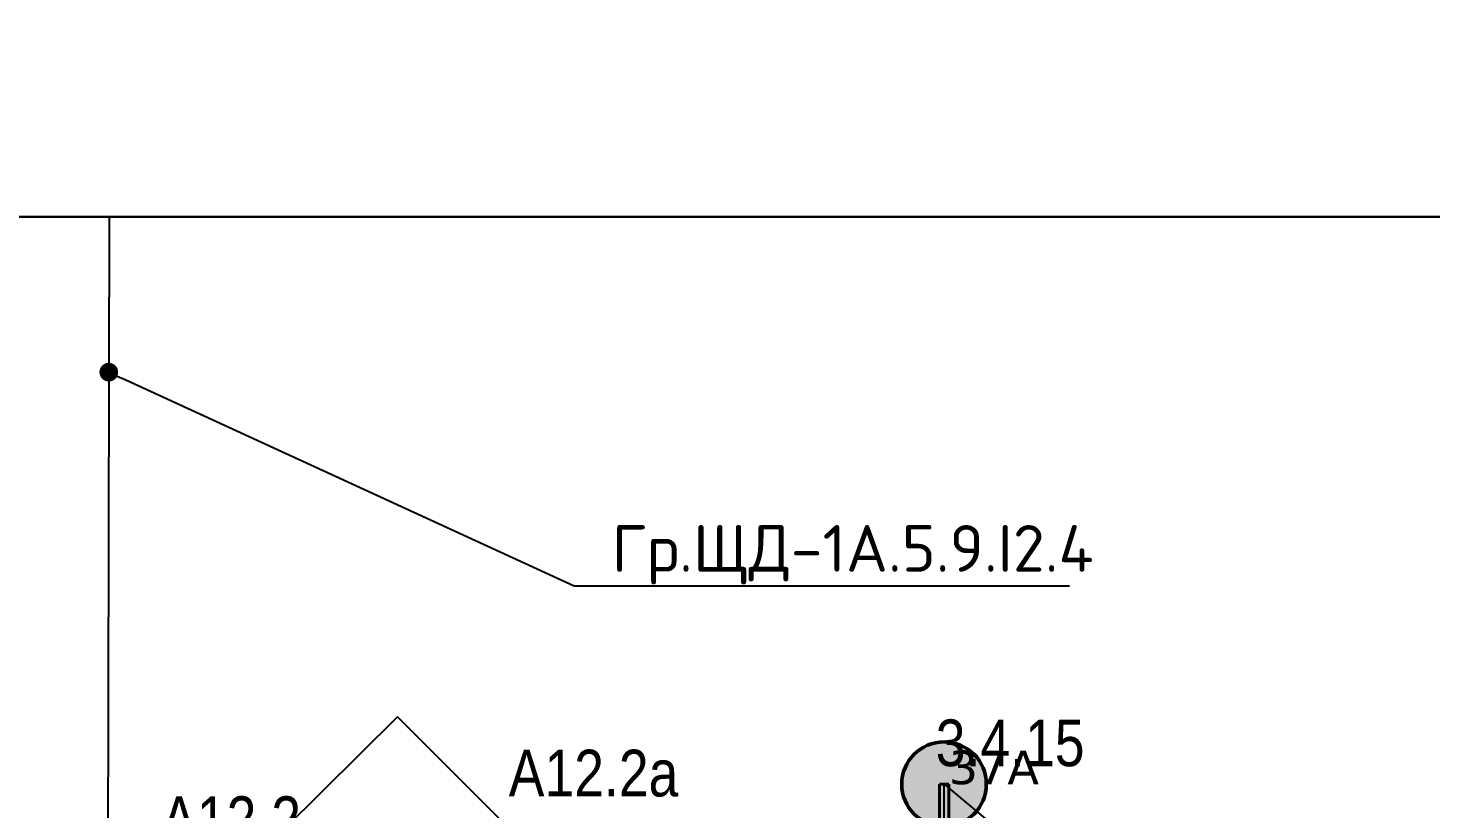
# Model space of a CAD drawing. Header units: millimetres. Extents: x -243740 to 150609, y -473655 to -165121.
# Drawn here: x -179916 to -172409, y -389830 to -385648 of the extents above; entities that cross this region are included whole.
import ezdxf
from ezdxf import colors
from ezdxf.entities.mleader import LeaderData, LeaderLine
from ezdxf.enums import TextEntityAlignment as Align
from ezdxf.math import Vec2, Vec3

# ---------------------------------------------------------------- set-up
doc = ezdxf.new("R2010")
doc.units = ezdxf.units.MM
for name, color, linetype in [('_HMI', 6, 'Continuous'), ('_Гр.ЩД-1А.5.9.I2.1', 6, 'Continuous'), ('_Гр.ЩД-1А.5.9.I2.2', 6, 'Continuous'), ('_Гр.ЩД-1А.5.9.I2.3', 6, 'Continuous'), ('_Гр.ЩД-1А.5.9.I2.4', 6, 'Continuous')]:
    doc.layers.add(name, color=color, linetype=linetype)
for name, color, linetype, lineweight in [('_освещение_dali', 3, 'Continuous', 50), ('Аварийное_овещение', 1, 'Continuous', 30), ('Освещение', 5, 'Continuous', 30)]:
    doc.layers.add(name, color=color, linetype=linetype, lineweight=lineweight)
doc.layers.add('DLX_FL2_LUM 17', color=7, linetype='Continuous', lineweight=40, true_color=0xfa2205)
doc.styles.add('Arial Narrow_6', font='ARIALN.TTF', dxfattribs={"height": 193.245432})
doc.styles.add('ISOCPEUR', font='isocpeur.ttf')
doc.styles.get("Standard").update_dxf_attribs({"font": 'ARIALN.TTF'})
doc.styles.add('TableTextStyle', font='')
doc.styles.get('TableTextStyle').set_extended_font_data('VERDANA.TTF')
doc.linetypes.add('Truba', pattern='A,3e-05,[4,MSH_7,S=1,R=0,X=0,Y=0],-3.022072', length=3.022102)

# ---------------------------------------------------------------- blocks, each defined once
blk = doc.blocks.new('A$Caabd1818')
at = {"layer": 'DLX_FL2_LUM 17'}
for points in [[(-179009.2, 5902.4, 0), (-179009.2, 7824.4, 0)], [(-179009.2, 7824.4, 0), (-179009.2, 7824.4, 0)], [(-179009.2, 7824.4, 0), (-179009.2, 5902.4, 0)], [(-179009.2, 7824.4, 0), (-178959.2, 7824.4, 0)], [(-178959.2, 7824.4, 0), (-179009.2, 7824.4, 0)], [(-179009.2, 7824.4, 0), (-179009.2, 7824.4, 0)], [(-178959.2, 7824.4, 0), (-179009.2, 7824.4, 0)], [(-179009.2, 7824.4, 0), (-179009.2, 5902.4, 0)], [(-179009.2, 5902.4, 0), (-179009.2, 7824.4, 0)], [(-179009.2, 7824.4, 0), (-178959.2, 7824.4, 0)], [(-178959.2, 7824.4, 0), (-178959.2, 7824.4, 0)], [(-178959.2, 7824.4, 0), (-178959.2, 5902.4, 0)], [(-178959.2, 5902.4, 0), (-178959.2, 7824.4, 0)], [(-178959.2, 7824.4, 0), (-178959.2, 7824.4, 0)], [(-178959.2, 5902.4, 0), (-178959.2, 7824.4, 0)], [(-178959.2, 7824.4, 0), (-178959.2, 5902.4, 0)]]:
    blk.add_polyline3d(points, dxfattribs=at)
at = {"layer": 'Аварийное_овещение', "lineweight": 40, "style": 'Arial Narrow_6'}
blk.add_text('А12.2а', height=250, dxfattribs=at).set_placement((-181313.7, 7758.9))
at = {"layer": 'Освещение', "lineweight": 40, "style": 'Arial Narrow_6'}
blk.add_text('А12.2', height=250, dxfattribs=at).set_placement((-183173.9, 7509.3))
blk = doc.blocks.new('_Dot')
at = {"color": 0, "linetype": 'ByBlock', "lineweight": -2}
blk.add_line((-0.5, 0), (-1, 0), dxfattribs=at)
at = {"color": 0, "linetype": 'ByBlock', "const_width": 0.5}
blk.add_lwpolyline([(-0.25, 0, 1), (0.25, 0, 1)], format="xyb", close=True, dxfattribs=at)
blk = doc.blocks.new('A$Cab2378fa')
at = {"lineweight": 25, "true_color": 0xfff5f5}
h = blk.add_hatch(color=7, dxfattribs=at)
h.dxf.hatch_style = 1
h.paths.add_polyline_path([(0, 0), (-141.6, -170.3, 0.174923), (3, -222.4, 0.197808), (162.3, -156.8)])
h.paths.add_polyline_path([(-163.2, 157.6), (0, 0), (147.8, 177.8, 0.175398), (3, 230.2, 0.209014)])
at = {"lineweight": 25}
h = blk.add_hatch(color=0, dxfattribs=at)
h.paths.add_polyline_path([(162.3, -156.8, 0.442338), (147.8, 177.8), (0, 0)])
h.paths.add_polyline_path([(-141.6, -170.3), (0, 0), (-163.2, 157.6, 0.430096)])
blk.add_circle((3, 3.9), 226.3)

msp = doc.modelspace()

# ---------------------------------------------------------------- linework, layer by layer
at = {"layer": '_HMI', "ltscale": 100}
for points in [[(-214706.6, -373184.6), (-211624.6, -373184.6), (-211624.6, -374341), (-211238.1, -374341.3), (-211238.1, -386658.7), (-150051.6, -386658.7), (-150051.6, -393664.8)], [(-217273.7, -375504.8), (-211238.1, -375504.8), (-211238.1, -386658.7), (-150051.6, -386658.7), (-150051.6, -393664.8)], [(-223976.7, -377737.2), (-223976.7, -378188.3), (-211259.5, -378188.3), (-211238.1, -386658.7), (-150051.6, -386658.7), (-150051.6, -393664.8)], [(-215756, -385839.3), (-211238.1, -385839.3), (-211259.5, -386658.7), (-150051.6, -386658.7), (-150051.6, -393664.8)]]:
    msp.add_lwpolyline(points, dxfattribs=at)
at = {"layer": '_Гр.ЩД-1А.5.9.I2.1', "ltscale": 100}
msp.add_lwpolyline([(-150051.6, -393664.8), (-150051.6, -386658.7), (-211238.1, -386658.7)], dxfattribs=at)
at = {"layer": '_Гр.ЩД-1А.5.9.I2.2', "ltscale": 100}
msp.add_lwpolyline([(-150051.6, -386658.7), (-180984, -386658.7)], dxfattribs=at)
at = {"layer": '_Гр.ЩД-1А.5.9.I2.3', "ltscale": 100}
msp.add_lwpolyline([(-150051.6, -393664.8), (-150051.6, -386658.7), (-211259.5, -386658.7)], dxfattribs=at)
at = {"layer": '_Гр.ЩД-1А.5.9.I2.4', "ltscale": 100}
for points in [[(-150051.6, -386658.7), (-179482.6, -386658.7), (-179491.6, -390944.2)], [(-175014.6, -391619.4), (-175014.6, -389697.4), (-173525.7, -390944.2)]]:
    msp.add_lwpolyline(points, dxfattribs=at)
at = {"layer": 'Defpoints', "color": 251, "ltscale": 100, "true_color": 0x636466}
for points in [[(-177940, -389337.4), (-186040, -397369.9)], [(-177940, -389337.2), (-169840, -397437.3)]]:
    msp.add_lwpolyline(points, dxfattribs=at)

# ---------------------------------------------------------------- block references
at = {"layer": '_освещение_dali', "color": 1, "ltscale": 100}
msp.add_blockref('A$Cab2378fa', (-175017.5, -389701.3), dxfattribs=at)
at = {"layer": 'Defpoints', "linetype": 'Truba', "ltscale": 100}
msp.add_blockref('A$Caabd1818', (3969.7, -397521.8), dxfattribs=at)

# ---------------------------------------------------------------- texts
at = {"layer": '_Гр.ЩД-1А.5.9.I2.4', "ltscale": 100}
msp.add_text('3.4.15', height=250, dxfattribs=at).set_placement((-174660.7, -389676), align=Align.BOTTOM_CENTER)
at = {"layer": '_освещение_dali', "color": 81, "true_color": 0xa9da90, "style": 'TableTextStyle'}
msp.add_text('37А', height=180, dxfattribs=at).set_placement((-174989.6, -389697.3))

# ---------------------------------------------------------------- leaders
at = {"layer": '_Гр.ЩД-1А.5.9.I2.4', "ltscale": 100}
ml = msp.add_multileader_mtext('Standard', dxfattribs=at)
ml.set_content('Гр.ЩД-1А.5.9.I2.4', color=256, style='ISOCPEUR')
ml.set_leader_properties()
ml.set_arrow_properties(name='DOT')
ml.build(insert=Vec2(0, 0))
ml.multileader.update_dxf_attribs({"has_dogleg": 0, "text_left_attachment_type": 6, "text_right_attachment_type": 6, "arrow_head_size": 100})
ctx = ml.context
ctx.base_point, ctx.char_height, ctx.arrow_head_size, ctx.landing_gap_size, ctx.plane_origin = Vec3(-176993.2, -388634.7), 250, 100, 200, Vec3(-92499.9, -260864.2)
ctx.left_attachment, ctx.right_attachment = 6, 6
notes = []
notes.append((ctx, [(0, (1, 1, 0), (-177001.2, -388634.7), (1, 0), 8, [(1, [(-179484.4, -387491.2)], 0, [])])]))
ctx.mtext.insert, ctx.mtext.width, ctx.mtext.flow_direction = Vec3(-176793.2, -388309.7), 2425, 5
for ctx, leaders in notes:
    for number, flags, end, landing, length, lines in leaders:
        leader = LeaderData()
        leader.index, (leader.has_last_leader_line, leader.has_dogleg_vector, leader.attachment_direction) = number, flags
        leader.last_leader_point, leader.dogleg_vector, leader.dogleg_length = Vec3(end), Vec3(landing), length
        for number, points, colour, breaks in lines:
            line = LeaderLine()
            line.index, line.vertices, line.color, line.breaks = number, Vec3.list(points), colors.encode_raw_color(colour), breaks
            leader.lines.append(line)
        ctx.leaders.append(leader)

doc.saveas('drawing.dxf')
